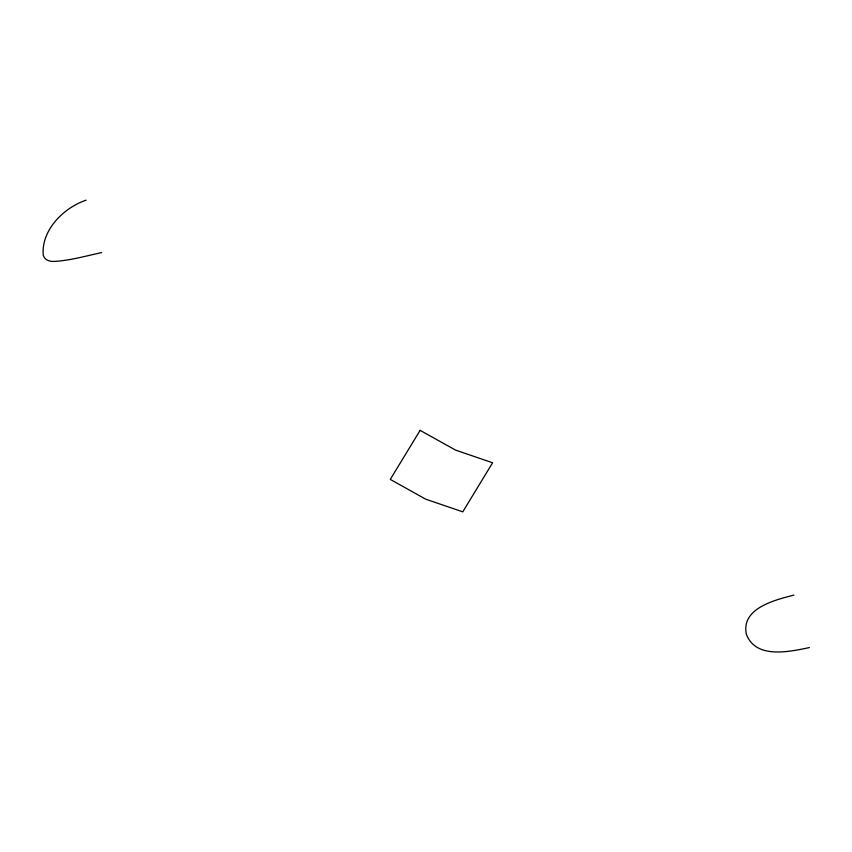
<?xml version="1.0" encoding="UTF-8"?>
<svg xmlns="http://www.w3.org/2000/svg" width="852" height="852" viewBox="0 0 852 852"><rect width="100%" height="100%" fill="white"/><g stroke="black" fill="none" stroke-linecap="round" stroke-linejoin="round"><path stroke-width="1.28" d="M86.116 200.156C63.73 207.686 41.109 230.072 43.239 255.089C44.325 260.19 50.002 261.756 54.56 261.404C70.535 260.467 86.031 255.898 101.612 252.607M793.894 595.111C775.043 599.936 740.835 608.232 746.373 634.303C755.884 659.256 789.271 651.769 809.4 647.573M420.121 430.345L390.28 479.41L425.67 499.165L462.774 511.85L492.605 462.774L455.511 450.09L420.121 430.345"/></g></svg>
